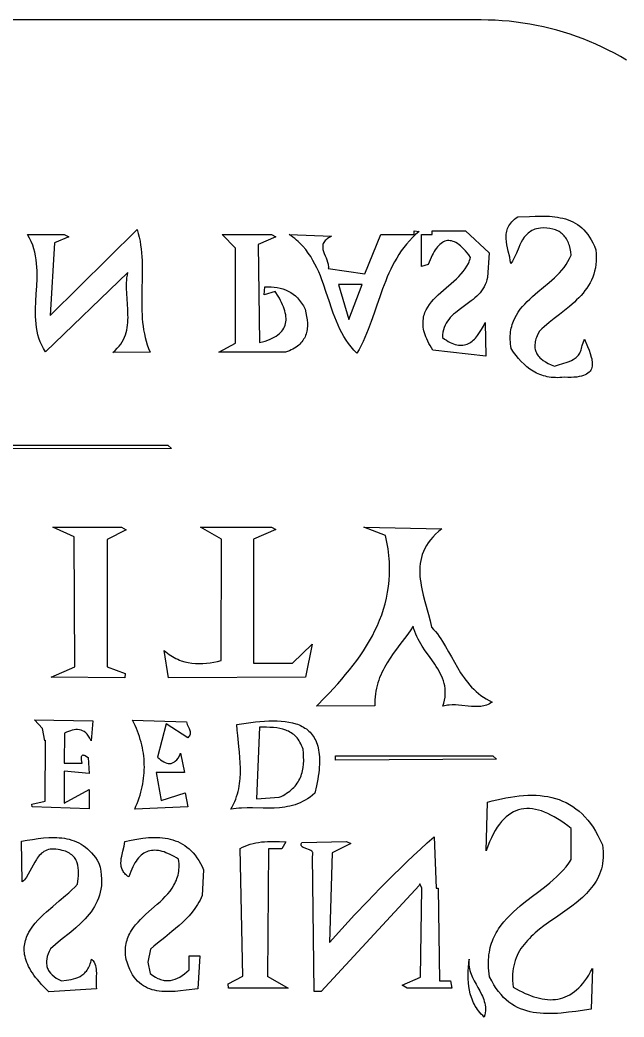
# Model space of a CAD drawing. Header units: metres. Extents: x 0.1 to 44.4, y -0.1 to 49.9.
# Drawn here: x 14.36 to 27.16, y 28.76 to 49.87 of the extents above; entities that cross this region are included whole.
import ezdxf

# ---------------------------------------------------------------- set-up
doc = ezdxf.new("R2010")
doc.units = ezdxf.units.M

msp = doc.modelspace()

# ---------------------------------------------------------------- linework, layer by layer
for points in [[(27.207586, 49.021789), (27.080823, 49.095537), (26.952387, 49.166117), (26.82234, 49.233502), (26.690743, 49.297666), (26.557657, 49.358585), (26.423145, 49.416233), (26.287267, 49.470584), (26.150085, 49.521614), (26.01166, 49.569296), (25.872055, 49.613605), (25.73133, 49.654515), (25.589547, 49.692002), (25.446767, 49.72604), (25.303052, 49.756602), (25.158464, 49.783665), (25.013063, 49.807201), (24.866911, 49.827187), (24.72007, 49.843596), (24.572602, 49.856403), (24.424567, 49.865582), (24.276027, 49.871108), (24.127044, 49.872956), (6.127044, 49.872956)], [(24.756077, 44.714769), (24.756077, 44.714769), (24.745659, 44.781315), (24.73233, 44.848047), (24.701692, 44.98139), (24.686762, 45.047661), (24.673676, 45.113438), (24.663624, 45.178553), (24.657793, 45.242834), (24.656833, 45.274609), (24.657374, 45.306112), (24.659565, 45.337322), (24.663554, 45.368218), (24.669491, 45.398778), (24.677524, 45.42898), (24.687801, 45.458805), (24.700471, 45.48823), (24.715683, 45.517235), (24.733585, 45.545798), (24.754327, 45.573898), (24.778055, 45.601513), (24.80492, 45.628623), (24.83507, 45.655206), (24.868653, 45.681241), (24.905818, 45.706707), (24.905818, 45.706707), (25.151133, 45.715432), (25.273714, 45.719371), (25.395404, 45.721005), (25.515571, 45.718814), (25.574885, 45.715811), (25.633582, 45.711283), (25.691583, 45.705041), (25.748808, 45.696894), (25.805178, 45.686654), (25.860616, 45.67413), (25.915041, 45.659132), (25.968375, 45.641472), (26.02054, 45.620959), (26.071455, 45.597404), (26.121042, 45.570617), (26.169223, 45.540408), (26.215918, 45.506588), (26.261049, 45.468967), (26.304536, 45.427355), (26.3463, 45.381563), (26.386263, 45.331401), (26.424346, 45.276679), (26.46047, 45.217208), (26.494556, 45.152797), (26.526525, 45.083258), (26.556298, 45.008401), (26.556298, 45.008401), (26.564208, 44.924934), (26.567101, 44.844789), (26.565187, 44.767823), (26.558675, 44.693897), (26.547777, 44.622869), (26.532702, 44.554597), (26.513662, 44.488942), (26.490866, 44.425763), (26.464525, 44.364917), (26.43485, 44.306265), (26.40205, 44.249666), (26.366337, 44.194978), (26.32792, 44.142061), (26.28701, 44.090774), (26.243818, 44.040975), (26.198554, 43.992524), (26.151427, 43.94528), (26.10265, 43.899103), (26.000983, 43.809381), (25.895235, 43.722233), (25.78709, 43.63653), (25.678231, 43.551145), (25.570342, 43.46495), (25.465105, 43.376819), (25.414007, 43.331675), (25.364204, 43.285624), (25.364204, 43.285624), (25.328024, 43.217673), (25.31309, 43.184897), (25.300227, 43.152911), (25.289411, 43.121706), (25.280616, 43.091273), (25.273818, 43.061606), (25.268992, 43.032695), (25.266112, 43.004533), (25.265155, 42.977111), (25.266095, 42.950422), (25.268908, 42.924458), (25.273568, 42.899209), (25.280051, 42.874668), (25.288332, 42.850828), (25.298387, 42.827679), (25.310189, 42.805214), (25.323715, 42.783425), (25.33894, 42.762303), (25.355839, 42.741841), (25.374386, 42.72203), (25.394558, 42.702863), (25.439675, 42.666424), (25.49099, 42.632462), (25.548306, 42.60091), (25.611422, 42.571704), (25.680142, 42.544779), (25.680142, 42.544779), (25.722405, 42.560759), (25.766542, 42.57505), (25.858206, 42.601323), (25.950674, 42.629109), (25.995815, 42.645293), (26.039485, 42.663923), (26.081125, 42.685687), (26.120178, 42.711275), (26.13856, 42.725718), (26.156086, 42.741375), (26.172686, 42.758333), (26.188292, 42.776678), (26.202832, 42.796495), (26.216237, 42.817871), (26.228439, 42.840892), (26.239366, 42.865644), (26.248949, 42.892214), (26.257119, 42.920687), (26.263805, 42.951149), (26.268939, 42.983687), (26.320188, 43.114528), (26.320188, 43.114528), (26.383387, 42.96039), (26.41329, 42.884099), (26.439834, 42.809344), (26.461347, 42.736887), (26.469694, 42.701759), (26.476157, 42.667491), (26.480526, 42.634179), (26.482592, 42.601918), (26.482147, 42.570804), (26.478982, 42.540931), (26.472887, 42.512396), (26.463654, 42.485292), (26.451073, 42.459717), (26.434937, 42.435764), (26.415035, 42.41353), (26.391159, 42.39311), (26.3631, 42.374598), (26.330649, 42.358091), (26.293597, 42.343683), (26.251735, 42.33147), (26.204854, 42.321548), (26.152745, 42.314011), (26.095199, 42.308954), (26.032008, 42.306474), (25.962962, 42.306665), (25.887853, 42.309624), (25.887853, 42.309624), (25.839582, 42.304453), (25.792339, 42.301208), (25.746104, 42.299851), (25.700862, 42.300345), (25.656593, 42.302653), (25.61328, 42.306738), (25.570907, 42.312563), (25.529455, 42.320091), (25.488907, 42.329285), (25.449245, 42.340109), (25.410452, 42.352524), (25.37251, 42.366494), (25.335402, 42.381982), (25.299109, 42.398951), (25.263615, 42.417364), (25.228903, 42.437184), (25.194953, 42.458374), (25.16175, 42.480897), (25.09751, 42.529794), (25.036043, 42.583579), (24.977208, 42.641955), (24.920866, 42.704627), (24.866875, 42.7713), (24.815095, 42.841676), (24.765386, 42.915459), (24.765386, 42.915459), (24.75741, 42.963985), (24.751358, 43.011271), (24.74718, 43.057349), (24.744825, 43.102253), (24.744243, 43.146015), (24.745383, 43.188669), (24.748195, 43.230246), (24.752629, 43.270781), (24.758634, 43.310305), (24.76616, 43.348853), (24.775156, 43.386456), (24.785572, 43.423147), (24.797357, 43.45896), (24.810461, 43.493927), (24.840425, 43.561456), (24.87506, 43.625997), (24.913962, 43.687813), (24.956728, 43.747166), (25.002955, 43.804321), (25.052239, 43.85954), (25.104176, 43.913086), (25.158365, 43.965222), (25.2144, 44.016211), (25.330397, 44.115801), (25.448941, 44.213962), (25.566805, 44.312796), (25.624474, 44.363124), (25.680762, 44.414409), (25.735266, 44.466915), (25.787583, 44.520905), (25.837309, 44.576642), (25.884042, 44.634389), (25.927377, 44.694409), (25.966911, 44.756965), (26.002241, 44.82232), (26.032964, 44.890737), (26.032964, 44.890737), (26.025612, 44.964795), (26.013549, 45.033905), (25.996832, 45.098042), (25.986746, 45.128237), (25.975519, 45.157179), (25.963157, 45.184864), (25.949668, 45.21129), (25.935059, 45.236452), (25.919337, 45.260347), (25.902511, 45.282973), (25.884586, 45.304325), (25.86557, 45.324401), (25.845471, 45.343198), (25.824295, 45.360711), (25.80205, 45.376938), (25.778744, 45.391875), (25.754383, 45.405519), (25.728975, 45.417867), (25.702527, 45.428915), (25.675046, 45.438661), (25.646539, 45.4471), (25.58648, 45.460047), (25.522405, 45.467729), (25.454374, 45.47012), (25.382445, 45.467194), (25.382445, 45.467194), (25.341952, 45.46046), (25.304049, 45.451675), (25.268613, 45.440937), (25.23552, 45.428342), (25.204645, 45.413986), (25.175865, 45.397967), (25.149055, 45.380381), (25.124091, 45.361325), (25.10085, 45.340897), (25.079206, 45.319192), (25.059036, 45.296308), (25.040216, 45.272341), (25.006127, 45.221548), (24.975948, 45.167586), (24.948685, 45.11123), (24.923345, 45.053254), (24.874462, 44.935544), (24.848932, 44.877358), (24.821354, 44.82065), (24.790733, 44.766196), (24.756077, 44.714769)], [(16.841287, 45.434621), (16.841287, 45.434621), (16.863924, 45.352862), (16.883234, 45.270985), (16.89946, 45.189005), (16.912842, 45.106938), (16.923624, 45.024799), (16.932046, 44.942605), (16.938349, 44.86037), (16.942776, 44.77811), (16.946968, 44.613581), (16.946553, 44.449141), (16.939636, 44.121032), (16.937, 43.957614), (16.93749, 43.794787), (16.939511, 43.713635), (16.943038, 43.632677), (16.948313, 43.55193), (16.955578, 43.471408), (16.965074, 43.391129), (16.977043, 43.311107), (16.991726, 43.231358), (17.009365, 43.151898), (17.030202, 43.072743), (17.054478, 42.993907), (17.082435, 42.915408), (17.114314, 42.83726), (16.324765, 42.834776), (16.324765, 42.834776), (16.374413, 42.877386), (16.418894, 42.921222), (16.458469, 42.966227), (16.493398, 43.012345), (16.523941, 43.059519), (16.550359, 43.107693), (16.572912, 43.156808), (16.591859, 43.20681), (16.607462, 43.25764), (16.61998, 43.309244), (16.629674, 43.361562), (16.636804, 43.41454), (16.64163, 43.46812), (16.644412, 43.522246), (16.645411, 43.576861), (16.644887, 43.631908), (16.640309, 43.743072), (16.632762, 43.855285), (16.624327, 43.968092), (16.617086, 44.081041), (16.613121, 44.193678), (16.613017, 44.249738), (16.614513, 44.305549), (16.617869, 44.361056), (16.623345, 44.416201), (16.631201, 44.470928), (16.641698, 44.52518), (14.894621, 42.845114), (14.894621, 42.845114), (14.852371, 42.915641), (14.81596, 42.987375), (14.784998, 43.060241), (14.759101, 43.134164), (14.73788, 43.209069), (14.720948, 43.284881), (14.707918, 43.361525), (14.698405, 43.438925), (14.692019, 43.517007), (14.688374, 43.595696), (14.687084, 43.674916), (14.687761, 43.754593), (14.693468, 43.915017), (14.7024, 44.076367), (14.711459, 44.238043), (14.717549, 44.399444), (14.718514, 44.479853), (14.717575, 44.559969), (14.714346, 44.639716), (14.708439, 44.71902), (14.699469, 44.797804), (14.687046, 44.875994), (14.670785, 44.953516), (14.650299, 45.030293), (14.6252, 45.106251), (14.595101, 45.181315), (14.559616, 45.25541), (14.518357, 45.328461), (15.294006, 45.33191), (15.390273, 45.284771), (15.088156, 45.152946), (14.994626, 43.618276), (16.841287, 45.434621)], [(22.812951, 45.394363), (22.812951, 45.394363), (22.739938, 45.330572), (22.671318, 45.264704), (22.606858, 45.196859), (22.546324, 45.127138), (22.489481, 45.05564), (22.436097, 44.982465), (22.385937, 44.907712), (22.338767, 44.831481), (22.294354, 44.753872), (22.252464, 44.674985), (22.212863, 44.594918), (22.175317, 44.513773), (22.139592, 44.431649), (22.105455, 44.348644), (22.041008, 44.180395), (21.980105, 44.009824), (21.920876, 43.837729), (21.86145, 43.664906), (21.799957, 43.492155), (21.734525, 43.320271), (21.699747, 43.234905), (21.663284, 43.150054), (21.624901, 43.06582), (21.584364, 42.982301), (21.54144, 42.899597), (21.495894, 42.817808), (21.495894, 42.817808), (21.431196, 42.882655), (21.371413, 42.950639), (21.316181, 43.021536), (21.265136, 43.095119), (21.217914, 43.171163), (21.174153, 43.249443), (21.133487, 43.329733), (21.095554, 43.411808), (21.05999, 43.495443), (21.026431, 43.580411), (20.994514, 43.666488), (20.963875, 43.753449), (20.904975, 43.929117), (20.846822, 44.105612), (20.786508, 44.281132), (20.754631, 44.367962), (20.721122, 44.453871), (20.685618, 44.538635), (20.647756, 44.622028), (20.607171, 44.703824), (20.563499, 44.783798), (20.516378, 44.861724), (20.465444, 44.937377), (20.410332, 45.010532), (20.350679, 45.080963), (20.286122, 45.148445), (20.251891, 45.181009), (20.216297, 45.212752), (20.179295, 45.243645), (20.140839, 45.273659), (20.100885, 45.302767), (20.059387, 45.33094), (20.956275, 45.295694), (20.956275, 45.295694), (20.921123, 45.277452), (20.890259, 45.258881), (20.863469, 45.239995), (20.840535, 45.220805), (20.821242, 45.201324), (20.805374, 45.181566), (20.792716, 45.161543), (20.783051, 45.141267), (20.776163, 45.12075), (20.771838, 45.100007), (20.769859, 45.079048), (20.770009, 45.057888), (20.772074, 45.036538), (20.775837, 45.015011), (20.787596, 44.971478), (20.803558, 44.927389), (20.821997, 44.882845), (20.841185, 44.837948), (20.859397, 44.792798), (20.874905, 44.747497), (20.885983, 44.702145), (20.889321, 44.679482), (20.890904, 44.656845), (20.890516, 44.634245), (20.887941, 44.611696), (21.665336, 44.496977), (22.005372, 45.33191), (22.709312, 45.33191), (22.709312, 45.407517), (22.812951, 45.394363)], [(23.309405, 43.148925), (23.309405, 43.148925), (23.351387, 43.118141), (23.392219, 43.090767), (23.431928, 43.066726), (23.470541, 43.045939), (23.508084, 43.028329), (23.544583, 43.013817), (23.580065, 43.002325), (23.614557, 42.993774), (23.648084, 42.988088), (23.680674, 42.985187), (23.712352, 42.984994), (23.743145, 42.98743), (23.773079, 42.992417), (23.802182, 42.999878), (23.830479, 43.009733), (23.857996, 43.021905), (23.884761, 43.036316), (23.9108, 43.052887), (23.936139, 43.07154), (23.960804, 43.092198), (23.984823, 43.114782), (24.00822, 43.139214), (24.031024, 43.165416), (24.05326, 43.193309), (24.096135, 43.253858), (24.137056, 43.320237), (24.176235, 43.391819), (24.213884, 43.46798), (24.223723, 42.758748), (23.107382, 42.878951), (23.107382, 42.878951), (23.075154, 42.929519), (23.045865, 42.97876), (23.019442, 43.026707), (22.995811, 43.073395), (22.974899, 43.118857), (22.956631, 43.163127), (22.940934, 43.206239), (22.927735, 43.248226), (22.91696, 43.289122), (22.908536, 43.328962), (22.902388, 43.367778), (22.898443, 43.405605), (22.896628, 43.442477), (22.896869, 43.478427), (22.899092, 43.513489), (22.903224, 43.547697), (22.909191, 43.581084), (22.916919, 43.613685), (22.926336, 43.645533), (22.937367, 43.676662), (22.949938, 43.707106), (22.963977, 43.736898), (22.996161, 43.794664), (23.03333, 43.85023), (23.074896, 43.903866), (23.120269, 43.955843), (23.168861, 44.00643), (23.220082, 44.055899), (23.273345, 44.104519), (23.383637, 44.200295), (23.495027, 44.295921), (23.549661, 44.344353), (23.602803, 44.39356), (23.653865, 44.443809), (23.702256, 44.495374), (23.747388, 44.548522), (23.788673, 44.603526), (23.825522, 44.660654), (23.857345, 44.720178), (23.871189, 44.750923), (23.883555, 44.782368), (23.89437, 44.814547), (23.903561, 44.847494), (23.903561, 44.847494), (23.866881, 44.897429), (23.830809, 44.943409), (23.795341, 44.985477), (23.760471, 45.023676), (23.726194, 45.058047), (23.692503, 45.088634), (23.659394, 45.115479), (23.626862, 45.138625), (23.5949, 45.158114), (23.563503, 45.173989), (23.532666, 45.186293), (23.502383, 45.195068), (23.472649, 45.200357), (23.443458, 45.202202), (23.414805, 45.200645), (23.386684, 45.195731), (23.359091, 45.1875), (23.332018, 45.175997), (23.305462, 45.161262), (23.279416, 45.143339), (23.253876, 45.122271), (23.228835, 45.0981), (23.204288, 45.070869), (23.180229, 45.04062), (23.156654, 45.007396), (23.133556, 44.971239), (23.110931, 44.932192), (23.088772, 44.890298), (23.067075, 44.845599), (23.045833, 44.798138), (23.004696, 44.6951), (22.860644, 44.651447), (22.860644, 45.33191), (23.087643, 45.33191), (23.087643, 45.407517), (23.797912, 45.407517), (24.298306, 44.942257), (24.26257, 44.423146), (24.26257, 44.423146), (24.250894, 44.368778), (24.235098, 44.317468), (24.215478, 44.269004), (24.192327, 44.223175), (24.165943, 44.179768), (24.136619, 44.138572), (24.104651, 44.099374), (24.070334, 44.061963), (24.033963, 44.026126), (23.995833, 43.991652), (23.95624, 43.958329), (23.915479, 43.925944), (23.831631, 43.863143), (23.746652, 43.801552), (23.662901, 43.739477), (23.582741, 43.675221), (23.544746, 43.641745), (23.508533, 43.607088), (23.474399, 43.571038), (23.442637, 43.533383), (23.413545, 43.493911), (23.387416, 43.45241), (23.364545, 43.408669), (23.345229, 43.362474), (23.329762, 43.313614), (23.318438, 43.261877), (23.311555, 43.207051), (23.309405, 43.148925)], [(19.778923, 45.284771), (19.404488, 45.121391), (19.434252, 43.042393), (19.434252, 43.042393), (19.49523, 43.058106), (19.552403, 43.075167), (19.605823, 43.093559), (19.655545, 43.113263), (19.701621, 43.134264), (19.744104, 43.156542), (19.783047, 43.18008), (19.818505, 43.204861), (19.850529, 43.230867), (19.879173, 43.258082), (19.90449, 43.286486), (19.926534, 43.316063), (19.945357, 43.346795), (19.961013, 43.378665), (19.973555, 43.411655), (19.983036, 43.445747), (19.989508, 43.480925), (19.993027, 43.51717), (19.993643, 43.554464), (19.991411, 43.592792), (19.986384, 43.632134), (19.978615, 43.672473), (19.968157, 43.713793), (19.955064, 43.756074), (19.939388, 43.799301), (19.921182, 43.843454), (19.9005, 43.888518), (19.877395, 43.934473), (19.85192, 43.981303), (19.824129, 44.02899), (19.761808, 44.126866), (19.531323, 44.051714), (19.547018, 44.226557), (19.547018, 44.226557), (19.614285, 44.22612), (19.68016, 44.223056), (19.744537, 44.217088), (19.807305, 44.207938), (19.868358, 44.195331), (19.927586, 44.178987), (19.984883, 44.158631), (20.040138, 44.133985), (20.093245, 44.104773), (20.144095, 44.070716), (20.192579, 44.031539), (20.23859, 43.986963), (20.282018, 43.936712), (20.322757, 43.880509), (20.360697, 43.818076), (20.395731, 43.749137), (20.395731, 43.749137), (20.415176, 43.671265), (20.430154, 43.595656), (20.440334, 43.52242), (20.445385, 43.451668), (20.444976, 43.383512), (20.44262, 43.350442), (20.438776, 43.318062), (20.433401, 43.286387), (20.426454, 43.25543), (20.417894, 43.225205), (20.407679, 43.195726), (20.395768, 43.167006), (20.38212, 43.139061), (20.366693, 43.111903), (20.349446, 43.085546), (20.330338, 43.060004), (20.309327, 43.035292), (20.286372, 43.011422), (20.261431, 42.98841), (20.234464, 42.966268), (20.205428, 42.945011), (20.174282, 42.924652), (20.140986, 42.905206), (20.105497, 42.886686), (20.067774, 42.869105), (20.027777, 42.852479), (19.985462, 42.836821), (18.566588, 42.836885), (18.925992, 43.03277), (18.925992, 45.044603), (18.63846, 45.33191), (19.682656, 45.33191), (19.778923, 45.284771)], [(21.104062, 44.273412), (21.322775, 43.529884), (21.603594, 44.273412), (21.104062, 44.273412)], [(17.564071, 40.799294), (12.040353, 40.793628), (12.040351, 40.871098), (17.488331, 40.871098), (17.564071, 40.799294)], [(16.607962, 39.07579), (16.202002, 38.877051), (16.202002, 36.178506), (16.581563, 36.035506), (16.579488, 35.94391), (15.019061, 35.958834), (15.515995, 36.175665), (15.507498, 38.929366), (15.055879, 39.132137), (16.504668, 39.132137), (16.607962, 39.07579)], [(18.180618, 39.132137), (19.682656, 39.132137), (19.777458, 39.088373), (19.304324, 38.881826), (19.304324, 36.259071), (20.130914, 36.259071), (20.543853, 36.660609), (20.404885, 35.96134), (17.501658, 35.945492), (17.408546, 36.523141), (17.408546, 36.523141), (17.444084, 36.49369), (17.47981, 36.466146), (17.515722, 36.440466), (17.551814, 36.416609), (17.588084, 36.394529), (17.624528, 36.374185), (17.661142, 36.355533), (17.697921, 36.338531), (17.734864, 36.323134), (17.771964, 36.309301), (17.846626, 36.28615), (17.921877, 36.268735), (17.997686, 36.25671), (18.074024, 36.24973), (18.15086, 36.247451), (18.228163, 36.249528), (18.305905, 36.255617), (18.384053, 36.265372), (18.462578, 36.27845), (18.54145, 36.294504), (18.620639, 36.313192), (18.623299, 38.878339), (18.180618, 39.132137)], [(21.640433, 39.132137), (23.297418, 39.102483), (23.297418, 39.102483), (23.226121, 39.044919), (23.161735, 38.986514), (23.103988, 38.927304), (23.052602, 38.867324), (23.007302, 38.80661), (22.967814, 38.745196), (22.933863, 38.683117), (22.905172, 38.62041), (22.881466, 38.557109), (22.862471, 38.493249), (22.847911, 38.428865), (22.83751, 38.363993), (22.830994, 38.298668), (22.828087, 38.232925), (22.828514, 38.166798), (22.832, 38.100324), (22.838269, 38.033538), (22.847046, 37.966474), (22.858056, 37.899168), (22.871023, 37.831654), (22.901729, 37.696148), (22.936962, 37.560235), (23.012199, 37.288316), (23.047799, 37.152873), (23.079116, 37.018149), (23.079116, 37.018149), (23.12126, 36.971615), (23.161541, 36.923545), (23.200131, 36.874074), (23.237204, 36.823336), (23.272933, 36.771465), (23.307492, 36.718596), (23.373789, 36.610399), (23.437481, 36.49982), (23.499953, 36.387932), (23.562591, 36.27581), (23.626779, 36.164527), (23.693903, 36.055156), (23.728999, 36.001524), (23.765348, 35.948774), (23.803123, 35.897038), (23.842499, 35.846452), (23.883647, 35.79715), (23.926742, 35.749265), (23.971955, 35.702933), (24.019461, 35.658288), (24.069433, 35.615463), (24.122043, 35.574594), (24.177465, 35.535813), (24.235872, 35.499256), (24.297437, 35.465057), (24.362334, 35.43335), (24.362334, 35.43335), (24.333287, 35.413973), (24.303753, 35.397144), (24.27376, 35.382715), (24.243331, 35.370538), (24.212494, 35.360466), (24.181274, 35.352349), (24.149697, 35.346042), (24.117788, 35.341395), (24.053079, 35.336493), (23.987353, 35.33646), (23.920818, 35.340112), (23.853679, 35.346268), (23.718413, 35.361358), (23.6507, 35.367926), (23.583208, 35.372266), (23.516143, 35.373196), (23.449713, 35.369531), (23.416799, 35.365607), (23.384122, 35.36009), (23.351706, 35.352833), (23.319578, 35.343689), (23.319578, 35.343689), (23.33959, 35.410713), (23.354132, 35.475699), (23.363496, 35.538759), (23.367973, 35.600007), (23.367852, 35.659554), (23.363424, 35.717514), (23.354981, 35.773998), (23.342812, 35.829121), (23.32721, 35.882994), (23.308464, 35.93573), (23.286865, 35.987442), (23.262704, 36.038242), (23.236271, 36.088244), (23.207858, 36.137559), (23.177755, 36.186301), (23.146253, 36.234582), (23.080214, 36.330211), (23.012067, 36.42535), (22.944137, 36.520898), (22.878751, 36.617758), (22.847739, 36.666961), (22.818234, 36.71683), (22.790529, 36.767477), (22.764913, 36.819016), (22.741677, 36.871558), (22.721112, 36.925217), (22.703509, 36.980105), (22.689158, 37.036335), (22.689158, 37.036335), (22.620994, 36.938483), (22.550599, 36.841989), (22.40702, 36.651064), (22.335786, 36.555625), (22.266222, 36.459531), (22.199303, 36.362279), (22.136004, 36.263364), (22.077302, 36.162284), (22.049978, 36.110774), (22.024169, 36.058535), (21.999997, 36.005502), (21.977583, 35.951613), (21.957049, 35.896805), (21.938517, 35.841016), (21.922108, 35.784181), (21.907946, 35.726239), (21.896152, 35.667126), (21.886847, 35.606779), (21.880153, 35.545136), (21.876193, 35.482133), (21.875088, 35.417708), (21.87696, 35.351798), (20.639287, 35.34729), (20.639287, 35.34729), (20.823172, 35.534153), (20.913231, 35.62849), (21.001782, 35.723525), (21.088637, 35.819331), (21.173607, 35.91598), (21.256501, 36.013543), (21.337132, 36.112091), (21.41531, 36.211697), (21.490846, 36.312433), (21.563551, 36.414369), (21.633236, 36.517578), (21.699711, 36.622132), (21.762788, 36.728102), (21.822278, 36.835561), (21.87799, 36.944578), (21.929738, 37.055228), (21.97733, 37.16758), (22.020579, 37.281708), (22.059295, 37.397682), (22.093289, 37.515574), (22.122371, 37.635457), (22.146354, 37.757401), (22.165047, 37.881479), (22.178262, 38.007763), (22.18581, 38.136323), (22.187399, 38.20148), (22.1875, 38.267232), (22.186091, 38.33359), (22.183146, 38.400562), (22.178642, 38.468157), (22.172556, 38.536384), (22.164864, 38.605252), (22.155543, 38.67477), (22.144568, 38.744947), (22.131917, 38.815792), (22.117564, 38.887313), (22.101488, 38.959521), (21.640433, 39.132137)], [(14.664527, 35.056131), (15.899337, 35.033966), (15.867218, 34.615702), (15.867218, 34.615702), (15.83991, 34.668712), (15.811241, 34.714058), (15.781275, 34.752151), (15.750072, 34.783402), (15.717696, 34.808221), (15.684207, 34.827019), (15.649668, 34.840207), (15.614142, 34.848195), (15.577689, 34.851393), (15.540372, 34.850213), (15.502253, 34.845064), (15.463393, 34.836358), (15.423856, 34.824505), (15.383702, 34.809915), (15.342994, 34.792999), (15.301794, 34.774168), (15.294006, 34.142075), (15.675188, 34.13638), (15.675188, 34.13638), (15.66686, 34.17665), (15.661521, 34.210947), (15.658997, 34.239617), (15.659115, 34.263008), (15.661701, 34.281469), (15.666579, 34.295347), (15.673577, 34.30499), (15.68252, 34.310745), (15.693234, 34.312961), (15.705545, 34.311985), (15.719279, 34.308166), (15.734262, 34.30185), (15.767279, 34.283122), (15.803203, 34.258584), (15.823455, 33.918875), (15.294006, 33.969259), (15.294006, 33.29278), (15.823671, 33.584537), (15.823671, 33.171501), (14.612294, 33.214888), (14.604786, 33.275122), (14.891303, 33.33344), (14.897242, 34.628028), (14.886209, 34.609654), (14.833155, 34.8699), (14.664527, 35.056131)], [(16.742525, 35.049793), (17.886357, 35.011556), (17.886357, 35.011556), (17.902217, 34.961287), (17.921052, 34.914193), (17.939521, 34.869908), (17.954281, 34.828062), (17.959227, 34.80794), (17.961992, 34.788289), (17.96216, 34.769063), (17.959312, 34.750218), (17.953032, 34.731707), (17.9429, 34.713483), (17.9285, 34.695501), (17.909414, 34.677715), (17.452078, 34.972546), (17.270935, 34.263936), (17.270935, 34.263936), (17.303792, 34.236881), (17.336477, 34.211849), (17.368962, 34.189331), (17.40122, 34.169821), (17.433222, 34.153811), (17.464942, 34.141793), (17.496352, 34.134261), (17.527423, 34.131707), (17.558129, 34.134623), (17.573337, 34.138286), (17.588443, 34.143502), (17.603443, 34.150332), (17.618335, 34.158837), (17.633115, 34.169079), (17.64778, 34.18112), (17.676749, 34.210843), (17.705215, 34.248501), (17.733149, 34.294584), (17.760526, 34.349585), (17.843167, 33.945497), (17.239048, 33.945497), (17.350401, 33.349896), (17.855537, 33.509498), (17.911064, 33.213995), (16.787523, 33.166872), (16.787523, 33.166872), (16.813893, 33.226318), (16.838419, 33.285738), (16.861105, 33.345132), (16.881956, 33.404497), (16.900979, 33.463833), (16.918178, 33.523138), (16.933559, 33.58241), (16.947127, 33.641649), (16.958887, 33.700852), (16.968845, 33.76002), (16.977005, 33.81915), (16.983373, 33.87824), (16.987955, 33.937291), (16.990754, 33.996299), (16.991778, 34.055265), (16.991031, 34.114186), (16.988518, 34.173061), (16.984245, 34.23189), (16.978216, 34.29067), (16.970438, 34.3494), (16.960915, 34.408079), (16.949653, 34.466706), (16.936657, 34.525279), (16.921931, 34.583796), (16.905483, 34.642258), (16.887316, 34.700661), (16.867436, 34.759006), (16.845848, 34.817289), (16.822558, 34.875511), (16.79757, 34.93367), (16.770891, 34.991765), (16.742525, 35.049793)], [(20.602897, 33.506596), (20.602897, 33.506596), (20.552685, 33.462685), (20.501859, 33.422931), (20.450445, 33.387132), (20.398471, 33.355086), (20.345962, 33.326591), (20.292946, 33.301446), (20.239449, 33.279449), (20.185499, 33.260399), (20.131121, 33.244094), (20.076342, 33.230331), (20.021189, 33.218911), (19.96569, 33.209629), (19.909869, 33.202286), (19.853756, 33.19668), (19.740753, 33.189869), (19.626896, 33.187583), (19.512398, 33.188209), (19.282334, 33.191744), (19.167195, 33.191426), (19.05227, 33.187566), (18.994954, 33.183804), (18.937771, 33.178551), (18.880749, 33.171606), (18.823914, 33.162767), (18.823914, 33.162767), (18.854103, 33.216786), (18.881399, 33.270837), (18.905924, 33.32493), (18.927798, 33.379077), (18.947141, 33.433287), (18.964076, 33.487573), (18.978722, 33.541944), (18.9912, 33.596412), (19.00163, 33.650987), (19.010135, 33.70568), (19.016833, 33.760502), (19.021847, 33.815464), (19.027301, 33.925849), (19.027465, 34.036921), (19.023302, 34.148768), (19.01578, 34.261475), (19.005864, 34.375129), (18.994519, 34.489815), (18.971408, 34.722632), (18.961574, 34.840934), (18.954174, 34.960614), (18.954174, 34.960614), (19.150915, 34.988361), (19.344952, 35.011492), (19.4403, 35.020578), (19.534186, 35.027609), (19.626347, 35.032286), (19.716521, 35.03431), (19.804446, 35.033379), (19.889859, 35.029195), (19.972499, 35.021457), (20.052102, 35.009864), (20.128408, 34.994118), (20.201154, 34.973917), (20.236109, 34.962052), (20.270077, 34.948962), (20.303023, 34.934608), (20.334915, 34.918953), (20.365721, 34.901959), (20.395407, 34.883589), (20.423941, 34.863806), (20.45129, 34.842571), (20.477422, 34.819848), (20.502302, 34.795599), (20.5259, 34.769787), (20.548181, 34.742373), (20.569114, 34.71332), (20.588664, 34.682592), (20.606801, 34.65015), (20.62349, 34.615956), (20.638699, 34.579974), (20.652396, 34.542166), (20.664547, 34.502495), (20.67512, 34.460922), (20.684081, 34.41741), (20.691399, 34.371923), (20.697041, 34.324421), (20.700973, 34.274869), (20.703163, 34.223228), (20.703578, 34.16946), (20.702185, 34.113529), (20.698952, 34.055397), (20.693845, 33.995026), (20.686833, 33.932379), (20.677882, 33.867418), (20.666959, 33.800106), (20.654032, 33.730406), (20.639068, 33.658279), (20.602897, 33.506596)], [(19.429346, 34.899224), (19.369902, 33.386005), (19.845599, 33.417562), (19.845599, 33.417562), (19.889226, 33.437144), (19.930591, 33.457725), (19.969743, 33.479283), (20.006729, 33.501797), (20.041596, 33.525244), (20.07439, 33.549604), (20.105159, 33.574854), (20.13395, 33.600974), (20.160811, 33.627941), (20.185789, 33.655735), (20.20893, 33.684333), (20.230281, 33.713714), (20.249891, 33.743856), (20.267806, 33.774738), (20.284074, 33.806338), (20.298741, 33.838634), (20.311854, 33.871606), (20.323462, 33.905231), (20.33361, 33.939488), (20.342347, 33.974355), (20.355773, 34.045833), (20.364118, 34.119494), (20.367759, 34.195164), (20.367073, 34.272671), (20.362438, 34.351842), (20.354231, 34.432504), (20.354231, 34.432504), (20.339812, 34.473952), (20.324123, 34.512909), (20.307197, 34.549453), (20.289069, 34.583657), (20.26977, 34.615599), (20.249336, 34.645354), (20.227799, 34.672997), (20.205193, 34.698604), (20.181552, 34.722251), (20.15691, 34.744013), (20.1313, 34.763967), (20.104755, 34.782188), (20.077309, 34.798751), (20.048996, 34.813733), (20.019849, 34.827209), (19.989903, 34.839254), (19.927743, 34.859357), (19.862786, 34.874646), (19.7953, 34.885729), (19.725555, 34.893209), (19.653818, 34.897693), (19.580358, 34.899787), (19.429346, 34.899224)], [(24.450056, 34.226971), (21.044727, 34.205573), (21.044651, 34.293289), (24.373972, 34.293289), (24.450056, 34.226971)], [(24.807954, 29.400226), (24.807954, 29.400226), (24.872512, 29.362973), (24.936405, 29.328262), (24.999622, 29.296159), (25.06215, 29.266729), (25.123978, 29.240038), (25.185093, 29.21615), (25.245483, 29.195132), (25.305136, 29.177049), (25.364041, 29.161966), (25.422184, 29.149949), (25.479554, 29.141063), (25.536139, 29.135374), (25.591926, 29.132947), (25.646904, 29.133848), (25.70106, 29.138142), (25.754382, 29.145894), (25.806858, 29.15717), (25.858476, 29.172036), (25.909224, 29.190557), (25.95909, 29.212799), (26.008061, 29.238826), (26.056126, 29.268704), (26.103272, 29.3025), (26.149487, 29.340277), (26.19476, 29.382102), (26.239078, 29.428041), (26.282428, 29.478158), (26.324799, 29.532519), (26.366179, 29.59119), (26.406556, 29.654235), (26.445917, 29.721722), (26.484251, 29.793714), (26.456228, 28.929639), (26.456228, 28.929639), (26.137112, 28.884733), (25.979623, 28.864936), (25.824199, 28.849243), (25.747424, 28.843482), (25.671359, 28.839403), (25.596069, 28.837224), (25.521618, 28.837165), (25.448071, 28.839445), (25.375493, 28.844281), (25.303947, 28.851893), (25.233499, 28.862499), (25.164212, 28.876319), (25.096153, 28.89357), (25.029384, 28.914472), (24.963971, 28.939243), (24.899977, 28.968102), (24.837469, 29.001267), (24.776509, 29.038958), (24.717164, 29.081394), (24.659496, 29.128792), (24.603571, 29.181372), (24.549453, 29.239352), (24.497207, 29.302951), (24.446898, 29.372388), (24.398589, 29.447882), (24.352346, 29.529651), (24.308232, 29.617914), (24.308232, 29.617914), (24.298617, 29.681648), (24.291357, 29.743769), (24.286396, 29.804316), (24.283676, 29.86333), (24.283138, 29.92085), (24.284725, 29.976916), (24.28838, 30.031568), (24.294044, 30.084846), (24.301661, 30.136788), (24.311171, 30.187435), (24.322518, 30.236828), (24.335644, 30.285004), (24.35049, 30.332005), (24.367001, 30.37787), (24.385116, 30.422639), (24.40478, 30.466351), (24.425934, 30.509046), (24.44852, 30.550765), (24.472481, 30.591546), (24.497759, 30.631429), (24.552035, 30.708664), (24.610887, 30.782785), (24.673852, 30.854112), (24.74047, 30.922962), (24.810277, 30.989653), (24.882813, 31.054505), (24.957616, 31.117833), (25.034224, 31.179958), (25.191007, 31.301865), (25.349469, 31.422773), (25.505916, 31.545224), (25.582229, 31.607823), (25.656653, 31.671763), (25.728727, 31.737361), (25.797988, 31.804935), (25.863974, 31.874804), (25.926225, 31.947285), (25.984277, 32.022696), (26.011585, 32.0616), (26.037671, 32.101356), (26.03572, 32.754986), (26.03572, 32.754986), (25.961762, 32.813024), (25.888751, 32.867061), (25.816707, 32.917027), (25.745648, 32.962851), (25.675595, 33.004466), (25.606565, 33.041801), (25.538579, 33.074786), (25.471655, 33.103353), (25.405812, 33.127432), (25.34107, 33.146952), (25.277447, 33.161846), (25.214964, 33.172042), (25.153638, 33.177472), (25.093489, 33.178066), (25.034536, 33.173754), (24.976799, 33.164467), (24.920296, 33.150136), (24.865047, 33.130691), (24.81107, 33.106062), (24.758385, 33.076179), (24.707011, 33.040975), (24.656967, 33.000377), (24.608273, 32.954319), (24.560946, 32.902728), (24.515008, 32.845537), (24.470475, 32.782676), (24.427369, 32.714075), (24.385707, 32.639664), (24.345509, 32.559374), (24.306794, 32.473136), (24.269582, 32.38088), (24.233891, 32.282536), (24.261534, 33.313226), (24.261534, 33.313226), (24.361367, 33.340112), (24.460091, 33.364626), (24.557663, 33.386648), (24.65404, 33.406062), (24.749182, 33.422749), (24.843046, 33.43659), (24.935589, 33.447469), (25.026771, 33.455266), (25.116548, 33.459864), (25.204879, 33.461145), (25.291721, 33.458991), (25.377033, 33.453283), (25.460773, 33.443904), (25.542899, 33.430736), (25.623368, 33.41366), (25.702138, 33.392558), (25.779168, 33.367312), (25.854416, 33.337805), (25.927838, 33.303919), (25.999394, 33.265534), (26.069042, 33.222533), (26.136738, 33.174799), (26.202442, 33.122212), (26.266111, 33.064656), (26.327703, 33.002011), (26.387176, 32.93416), (26.444488, 32.860985), (26.499597, 32.782368), (26.552461, 32.69819), (26.603038, 32.608334), (26.651286, 32.512682), (26.697163, 32.411115), (26.697163, 32.411115), (26.706451, 32.339879), (26.712049, 32.27094), (26.714074, 32.204224), (26.712647, 32.139656), (26.707886, 32.077163), (26.69991, 32.01667), (26.688837, 31.958104), (26.674788, 31.901391), (26.657881, 31.846456), (26.638235, 31.793227), (26.615969, 31.741628), (26.591202, 31.691586), (26.564052, 31.643027), (26.53464, 31.595876), (26.503083, 31.550061), (26.469501, 31.505507), (26.434013, 31.46214), (26.396738, 31.419886), (26.357795, 31.378671), (26.317302, 31.338421), (26.275379, 31.299063), (26.232145, 31.260522), (26.142219, 31.185595), (26.048475, 31.11305), (25.951866, 31.042295), (25.753857, 30.903787), (25.555808, 30.765337), (25.459148, 30.694656), (25.365333, 30.622214), (25.275316, 30.547419), (25.232028, 30.508955), (25.190047, 30.469682), (25.149491, 30.429524), (25.110479, 30.388408), (25.073131, 30.346261), (25.037564, 30.303008), (25.003898, 30.258575), (24.972253, 30.212889), (24.942747, 30.165875), (24.915498, 30.117459), (24.890627, 30.067568), (24.868252, 30.016127), (24.848492, 29.963063), (24.831465, 29.908301), (24.817292, 29.851768), (24.80609, 29.79339), (24.79798, 29.733092), (24.793079, 29.670801), (24.791507, 29.606443), (24.793383, 29.539944), (24.798826, 29.471229), (24.807954, 29.400226)], [(14.404801, 31.624095), (14.38823, 32.486857), (14.38823, 32.486857), (14.50562, 32.507431), (14.622589, 32.526575), (14.738805, 32.543184), (14.853936, 32.556152), (14.967648, 32.564374), (15.023868, 32.56636), (15.079609, 32.566744), (15.13483, 32.56539), (15.189488, 32.562158), (15.243542, 32.55691), (15.296951, 32.549509), (15.349673, 32.539816), (15.401667, 32.527692), (15.452891, 32.513001), (15.503303, 32.495602), (15.552862, 32.47536), (15.601526, 32.452134), (15.649254, 32.425787), (15.696004, 32.396181), (15.741735, 32.363178), (15.786405, 32.326639), (15.829973, 32.286426), (15.872396, 32.242401), (15.913634, 32.194427), (15.953645, 32.142363), (15.992388, 32.086074), (16.02982, 32.02542), (16.02982, 32.02542), (16.051827, 31.937665), (16.068127, 31.853171), (16.078942, 31.771814), (16.084495, 31.693466), (16.085007, 31.618002), (16.0807, 31.545297), (16.071797, 31.475226), (16.058521, 31.407662), (16.041092, 31.34248), (16.019734, 31.279554), (15.994668, 31.218759), (15.966118, 31.159969), (15.934304, 31.103059), (15.89945, 31.047902), (15.861776, 30.994374), (15.821507, 30.942349), (15.778863, 30.8917), (15.734067, 30.842303), (15.687342, 30.794032), (15.638908, 30.74676), (15.537808, 30.654716), (15.432543, 30.565166), (15.21663, 30.389525), (15.109538, 30.301425), (15.005391, 30.211799), (15.005391, 30.211799), (14.976476, 30.15551), (14.953229, 30.101029), (14.935677, 30.048363), (14.923845, 29.997521), (14.917761, 29.94851), (14.91745, 29.901339), (14.92294, 29.856015), (14.927867, 29.834049), (14.934255, 29.812547), (14.942106, 29.791511), (14.951423, 29.770942), (14.96221, 29.750841), (14.974471, 29.731209), (15.003423, 29.693355), (15.038308, 29.657388), (15.07915, 29.623317), (15.125977, 29.591149), (15.178815, 29.560892), (15.23769, 29.532555), (15.23769, 29.532555), (15.340289, 29.544189), (15.39114, 29.551771), (15.441275, 29.561176), (15.490382, 29.57289), (15.538149, 29.587398), (15.584264, 29.605183), (15.628415, 29.626732), (15.670289, 29.652529), (15.709575, 29.68306), (15.72815, 29.700251), (15.74596, 29.718808), (15.762967, 29.73879), (15.779132, 29.760259), (15.794416, 29.783275), (15.808779, 29.807898), (15.822183, 29.83419), (15.834589, 29.862211), (15.845957, 29.892021), (15.856249, 29.923681), (15.865426, 29.957251), (15.873448, 29.992794), (15.873448, 29.992794), (15.902295, 29.960416), (15.925263, 29.926474), (15.942976, 29.891106), (15.956056, 29.854449), (15.965127, 29.816641), (15.97081, 29.77782), (15.973729, 29.738123), (15.974506, 29.697689), (15.972127, 29.615158), (15.968654, 29.53133), (15.968065, 29.489274), (15.969071, 29.447307), (15.972295, 29.405567), (15.978359, 29.364191), (14.966155, 29.301297), (14.966155, 29.301297), (14.911056, 29.354338), (14.859434, 29.40644), (14.81122, 29.457622), (14.766345, 29.507902), (14.724739, 29.557299), (14.686335, 29.605831), (14.651063, 29.653517), (14.618854, 29.700374), (14.589639, 29.746423), (14.56335, 29.791681), (14.539917, 29.836167), (14.519271, 29.879899), (14.501344, 29.922896), (14.486066, 29.965176), (14.473369, 30.006758), (14.463183, 30.047661), (14.45544, 30.087903), (14.450071, 30.127502), (14.447006, 30.166477), (14.446178, 30.204847), (14.447516, 30.24263), (14.450952, 30.279844), (14.456417, 30.316509), (14.463842, 30.352642), (14.473159, 30.388262), (14.484297, 30.423388), (14.497189, 30.458039), (14.511765, 30.492232), (14.527956, 30.525986), (14.545694, 30.559321), (14.585532, 30.624803), (14.630729, 30.688826), (14.680733, 30.75154), (14.734992, 30.813092), (14.792954, 30.873629), (14.854069, 30.933302), (14.917783, 30.992257), (15.050808, 31.108607), (15.187616, 31.223868), (15.323795, 31.339223), (15.390269, 31.397306), (15.454932, 31.455859), (15.517231, 31.515027), (15.576615, 31.574961), (15.576615, 31.574961), (15.589872, 31.695208), (15.594152, 31.754507), (15.596053, 31.812783), (15.594965, 31.869678), (15.590277, 31.924839), (15.58138, 31.977907), (15.567662, 32.028529), (15.558805, 32.052811), (15.548514, 32.076348), (15.536713, 32.099095), (15.523326, 32.121008), (15.508276, 32.142043), (15.491487, 32.162154), (15.472882, 32.181297), (15.452386, 32.199429), (15.429923, 32.216504), (15.405415, 32.232478), (15.378786, 32.247307), (15.349961, 32.260945), (15.318863, 32.27335), (15.285416, 32.284475), (15.249543, 32.294277), (15.211169, 32.302711), (15.211169, 32.302711), (15.16193, 32.312862), (15.115724, 32.319121), (15.072402, 32.321672), (15.031816, 32.320704), (14.993817, 32.316403), (14.958259, 32.308957), (14.924992, 32.298553), (14.893868, 32.285377), (14.86474, 32.269617), (14.837459, 32.25146), (14.811878, 32.231092), (14.787847, 32.208702), (14.765218, 32.184475), (14.743845, 32.158599), (14.723578, 32.131262), (14.70427, 32.102649), (14.667935, 32.042348), (14.633657, 31.979191), (14.566528, 31.850298), (14.531308, 31.787555), (14.493403, 31.727942), (14.473074, 31.699778), (14.451629, 31.672957), (14.428921, 31.647667), (14.404801, 31.624095)], [(18.169328, 30.059298), (18.124615, 29.361647), (18.124615, 29.361647), (17.880478, 29.330989), (17.760565, 29.317807), (17.64285, 29.307997), (17.527901, 29.303015), (17.471642, 29.30279), (17.416288, 29.304318), (17.361911, 29.30778), (17.308581, 29.31336), (17.25637, 29.321238), (17.205348, 29.331598), (17.155588, 29.34462), (17.10716, 29.360487), (17.060136, 29.379381), (17.014586, 29.401483), (16.970582, 29.426977), (16.928196, 29.456043), (16.887497, 29.488864), (16.848558, 29.525621), (16.81145, 29.566498), (16.776243, 29.611675), (16.74301, 29.661334), (16.71182, 29.715658), (16.682746, 29.774829), (16.655859, 29.839029), (16.631229, 29.908439), (16.608929, 29.983241), (16.608929, 29.983241), (16.600708, 30.029527), (16.594847, 30.074572), (16.591271, 30.118414), (16.589906, 30.161094), (16.590677, 30.202653), (16.593508, 30.243129), (16.598324, 30.282562), (16.60505, 30.320994), (16.613612, 30.358463), (16.623935, 30.395009), (16.635943, 30.430673), (16.649562, 30.465494), (16.664716, 30.499513), (16.681331, 30.532768), (16.699331, 30.565301), (16.718642, 30.597151), (16.760896, 30.658962), (16.807493, 30.71852), (16.857833, 30.776146), (16.911316, 30.832157), (16.967342, 30.886874), (17.025311, 30.940616), (17.144681, 31.046454), (17.264626, 31.152225), (17.323315, 31.205884), (17.380349, 31.260485), (17.435127, 31.316347), (17.48705, 31.373789), (17.535518, 31.433132), (17.579931, 31.494694), (17.619689, 31.558794), (17.637635, 31.591896), (17.654192, 31.625753), (17.669286, 31.660404), (17.682842, 31.695889), (17.694783, 31.732249), (17.705037, 31.769522), (17.713526, 31.80775), (17.720178, 31.846972), (17.724915, 31.887228), (17.727665, 31.928558), (17.728351, 31.971001), (17.726898, 32.014599), (17.723232, 32.05939), (17.717278, 32.105414), (17.717278, 32.105414), (17.670495, 32.134387), (17.624599, 32.161078), (17.579592, 32.185453), (17.535474, 32.207477), (17.492246, 32.227117), (17.449907, 32.244338), (17.408459, 32.259106), (17.367901, 32.271387), (17.328236, 32.281146), (17.289462, 32.28835), (17.251582, 32.292964), (17.214594, 32.294953), (17.178501, 32.294284), (17.143302, 32.290923), (17.108997, 32.284834), (17.075588, 32.275985), (17.043076, 32.26434), (17.011459, 32.249866), (16.98074, 32.232527), (16.950918, 32.212291), (16.921995, 32.189123), (16.89397, 32.162988), (16.866845, 32.133852), (16.840619, 32.101682), (16.815294, 32.066442), (16.79087, 32.028099), (16.767347, 31.986619), (16.744726, 31.941966), (16.723008, 31.894108), (16.702193, 31.843009), (16.682281, 31.788636), (16.663274, 31.730953), (16.663274, 31.730953), (16.637557, 31.748391), (16.614383, 31.766461), (16.593646, 31.785142), (16.575241, 31.804408), (16.559065, 31.824236), (16.545011, 31.844602), (16.532976, 31.865482), (16.522854, 31.886851), (16.51454, 31.908686), (16.50793, 31.930962), (16.502918, 31.953656), (16.499401, 31.976744), (16.496429, 32.024005), (16.498175, 32.072553), (16.5038, 32.122195), (16.512465, 32.172739), (16.535564, 32.275768), (16.560761, 32.380103), (16.57205, 32.43228), (16.581347, 32.484207), (16.581347, 32.484207), (16.708964, 32.510709), (16.835155, 32.533355), (16.959554, 32.55113), (17.020967, 32.557876), (17.081794, 32.563024), (17.14199, 32.566449), (17.201508, 32.568023), (17.260302, 32.567621), (17.318328, 32.565115), (17.375538, 32.560379), (17.431887, 32.553287), (17.487329, 32.543711), (17.541819, 32.531526), (17.595309, 32.516604), (17.647755, 32.49882), (17.699111, 32.478045), (17.74933, 32.454155), (17.798367, 32.427022), (17.846176, 32.39652), (17.892711, 32.362522), (17.937926, 32.324902), (17.981776, 32.283533), (18.024213, 32.238288), (18.065193, 32.189041), (18.10467, 32.135665), (18.142597, 32.078034), (18.178929, 32.016021), (18.21362, 31.9495), (18.246624, 31.878343), (18.217421, 31.335049), (18.217421, 31.335049), (18.19491, 31.286523), (18.171029, 31.239477), (18.145838, 31.193848), (18.119398, 31.149573), (18.091773, 31.106588), (18.063022, 31.064831), (18.002391, 30.984747), (17.937999, 30.908818), (17.870337, 30.83654), (17.799897, 30.767407), (17.727172, 30.700916), (17.652654, 30.636563), (17.576834, 30.573843), (17.42326, 30.451287), (17.270386, 30.329215), (17.195443, 30.2671), (17.122151, 30.203593), (17.064069, 29.924397), (17.117599, 29.69015), (17.117599, 29.69015), (17.172432, 29.647699), (17.226801, 29.612374), (17.28071, 29.583998), (17.307494, 29.57236), (17.334164, 29.562392), (17.360721, 29.554073), (17.387165, 29.547379), (17.413498, 29.542289), (17.439719, 29.538779), (17.465828, 29.536829), (17.491828, 29.536415), (17.517717, 29.537516), (17.543497, 29.540109), (17.59473, 29.549681), (17.64553, 29.564955), (17.695902, 29.585751), (17.745849, 29.611892), (17.795375, 29.643199), (17.844484, 29.679494), (17.893181, 29.720598), (17.941468, 29.766335), (17.942329, 30.059298), (18.169328, 30.059298)], [(23.132125, 32.583034), (23.178149, 31.494596), (23.215898, 31.495451), (23.248296, 29.530049), (23.476785, 29.530049), (23.509213, 29.378835), (22.557979, 29.378835), (22.454916, 29.44271), (22.841777, 29.608377), (22.869278, 31.495705), (22.828491, 31.583003), (22.816165, 31.548791), (20.741213, 29.303228), (20.590653, 29.303228), (20.552218, 32.175993), (20.552218, 32.175993), (20.559015, 32.19292), (20.563088, 32.208378), (20.564619, 32.222463), (20.563793, 32.235269), (20.560792, 32.246892), (20.555801, 32.257428), (20.549003, 32.26697), (20.540581, 32.275615), (20.519603, 32.290594), (20.494333, 32.303123), (20.466242, 32.313967), (20.436797, 32.323884), (20.379723, 32.34399), (20.35503, 32.3557), (20.334859, 32.369531), (20.326928, 32.37748), (20.320677, 32.386244), (20.316292, 32.395919), (20.313954, 32.4066), (20.313848, 32.418382), (20.316158, 32.43136), (20.321067, 32.44563), (20.328758, 32.461287), (21.27165, 32.478721), (21.368122, 32.435836), (20.969386, 32.242692), (20.915367, 30.339963), (20.915367, 30.339963), (21.179139, 30.634342), (21.446154, 30.925412), (21.716693, 31.212827), (21.991039, 31.496244), (22.129728, 31.636345), (22.269474, 31.775318), (22.410312, 31.913118), (22.552279, 32.049704), (22.695408, 32.185031), (22.839735, 32.319057), (22.985296, 32.451739), (23.132125, 32.583034)], [(19.988868, 32.473743), (19.902089, 32.327507), (19.625034, 32.327507), (19.604274, 29.613734), (19.608781, 29.621239), (20.03731, 29.378835), (18.77466, 29.378835), (18.765971, 29.471327), (19.077325, 29.631293), (19.020594, 32.333725), (19.020594, 32.333725), (19.072277, 32.361486), (19.125571, 32.385883), (19.180384, 32.407095), (19.236623, 32.425298), (19.294194, 32.44067), (19.353006, 32.453389), (19.412964, 32.463633), (19.473976, 32.471579), (19.53595, 32.477404), (19.598791, 32.481288), (19.662408, 32.483406), (19.726707, 32.483937), (19.856981, 32.480949), (19.988868, 32.473743)], [(23.874704, 29.993182), (23.874704, 29.993182), (23.869407, 29.950033), (23.867478, 29.907935), (23.868677, 29.866814), (23.872765, 29.826596), (23.879506, 29.787205), (23.888661, 29.748569), (23.899991, 29.710611), (23.913258, 29.673259), (23.928225, 29.636437), (23.944653, 29.600072), (23.980939, 29.528412), (24.020211, 29.457684), (24.060563, 29.387294), (24.10009, 29.316646), (24.136887, 29.245145), (24.153665, 29.208889), (24.169047, 29.172197), (24.182793, 29.134994), (24.194666, 29.097206), (24.204427, 29.058759), (24.211838, 29.019578), (24.216661, 28.979588), (24.218658, 28.938717), (24.21759, 28.896888), (24.213219, 28.854028), (24.205308, 28.810062), (24.193617, 28.764917), (24.193617, 28.764917), (24.160842, 28.796178), (24.130085, 28.828069), (24.101292, 28.860573), (24.074408, 28.893674), (24.049377, 28.927353), (24.026147, 28.961595), (24.004661, 28.996381), (23.984866, 29.031695), (23.966706, 29.06752), (23.950126, 29.103838), (23.935074, 29.140633), (23.921492, 29.177887), (23.898526, 29.253706), (23.880789, 29.331158), (23.867846, 29.410107), (23.859257, 29.490416), (23.854587, 29.571948), (23.853398, 29.654567), (23.855253, 29.738137), (23.859713, 29.82252), (23.866343, 29.907581), (23.874704, 29.993182)]]:
    msp.add_lwpolyline(points)

doc.saveas('drawing.dxf')
